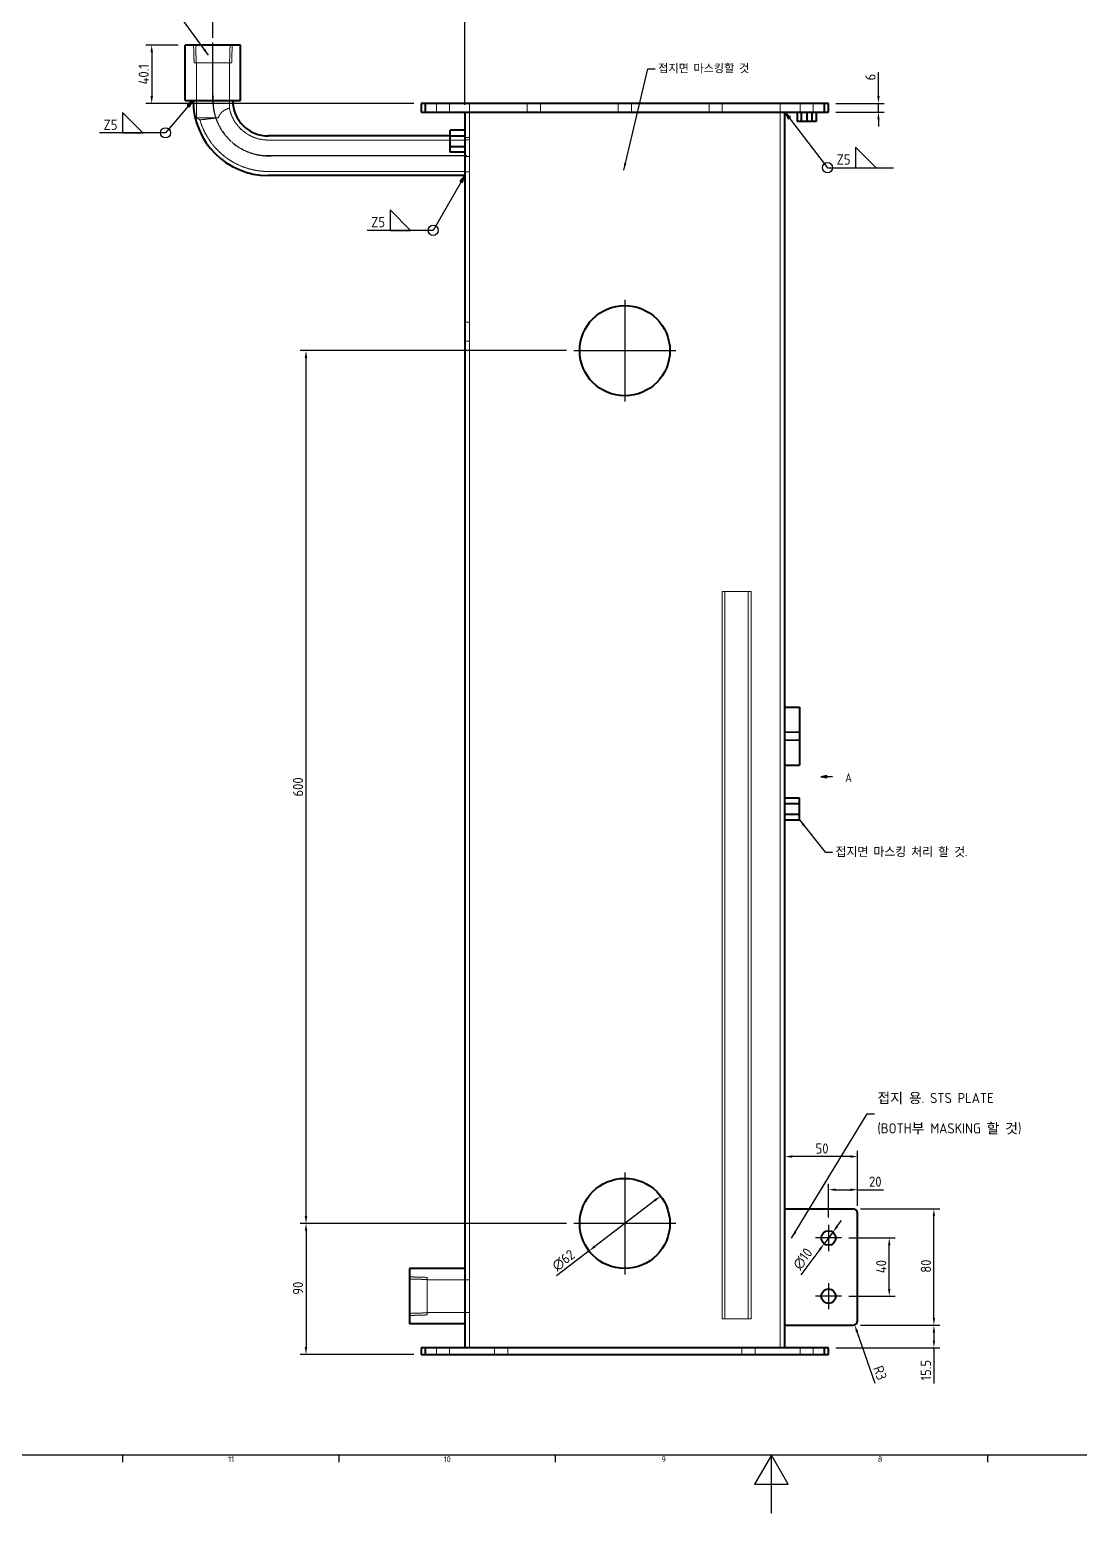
# Model space of a CAD drawing. Header units: millimetres. Extents: x 0 to 2378, y 0 to 1682.
# Drawn here: x 679 to 1401, y 0 to 1020 of the extents above; entities that cross this region are included whole.
import ezdxf

# ---------------------------------------------------------------- set-up
doc = ezdxf.new("R2010")
doc.units = ezdxf.units.MM
doc.header["$LTSCALE"] = 2
doc.linetypes.add('CHAIN', pattern=[0.7087, 0.4724, -0.0591, 0.1181, -0.0591])
doc.linetypes.add('DASHED', pattern=[0.2067, 0.1654, -0.0413])
doc.layers.get('0').update_dxf_attribs({"color": 3, "lineweight": 25, "true_color": 0x00ff00})
for name, color, linetype, lineweight, true_color in [('가려진 것(ISO)', 2, 'DASHED', 18, 0xffff00), ('가시적인 것(ISO)', 3, 'Continuous', 40, 0x00ff00), ('기호(ISO)', 5, 'Continuous', 25, 0x0000ff), ('중심 표식(ISO)', 1, 'Continuous', 25, 0xff0000), ('중심선(ISO)', 1, 'Continuous', 25, 0xff0000), ('치수(ISO)', 2, 'Continuous', 25, 0xffff00)]:
    doc.layers.add(name, color=color, linetype=linetype, lineweight=lineweight, true_color=true_color)
doc.layers.add('경계(ISO)', color=7, linetype='Continuous', lineweight=25)
doc.layers.add('단면선(ISO)', color=7, linetype='CHAIN', lineweight=25)
doc.styles.add('문자 텍스트_PSTEK_POSCO', font='isocp.shx')
doc.styles.add('부품번호텍스트_PSTEK_POSCO', font='isocp.shx')
doc.styles.add('치수 텍스트_PSTEK_POSCO', font='isocp.shx')
doc.dimstyles.new('치수_PSTEK_POSCO', dxfattribs={"dimscale": 2, "dimtxt": 3.5, "dimasz": 2.5, "dimexe": 2, "dimexo": 2.5, "dimgap": 1, "dimtad": 1, "dimrnd": 1e-08, "dimdsep": 46, "dimtxsty": '치수 텍스트_PSTEK_POSCO', "dimcen": 0.09, "dimdle": 10, "dimclrd": 7, "dimclre": 7, "dimclrt": 2, "dimadec": 1, "dimazin": 2, "dimtfac": 1, "dimtmove": 0, "dimatfit": 3, "dimfxl": 1, "dimtolj": 1, "dimlwd": -1, "dimlwe": -1, "dimarcsym": 0})
doc.dimstyles.new('치수_PSTEK_POSCO$7', dxfattribs={"dimscale": 2, "dimtxt": 3.5, "dimasz": 2.5, "dimexe": 2, "dimexo": 2.5, "dimgap": 1, "dimtad": 1, "dimrnd": 1e-08, "dimdsep": 46, "dimtxsty": '치수 텍스트_PSTEK_POSCO', "dimcen": 0.09, "dimdle": 10, "dimclrd": 7, "dimclre": 7, "dimclrt": 2, "dimadec": 1, "dimazin": 2, "dimtfac": 1, "dimtmove": 0, "dimatfit": 3, "dimfxl": 1, "dimtolj": 1, "dimlwd": -1, "dimlwe": -1, "dimarcsym": 0})

# ---------------------------------------------------------------- blocks, each defined once
blk = doc.blocks.new('경계 Default Border')
at = {"layer": '경계(ISO)'}
for p, q in [((371.56, 20), (371.56, 17.6)), ((445.88, 20), (445.88, 17.6)), ((520.19, 20), (520.19, 17.6)), ((668.81, 20), (668.81, 17.6))]:
    blk.add_line(p, q, dxfattribs=at)
at = {"layer": '경계(ISO)', "flags": 128}
for points in [[(20, 20), (20, 821), (1169, 821), (1169, 20), (20, 20)], [(594.5, 0), (594.5, 20), (588.73, 10), (600.27, 10), (594.5, 20)]]:
    blk.add_lwpolyline(points, dxfattribs=at)
at = {"layer": '경계(ISO)', "color": 2, "true_color": 0xffff00, "char_height": 2, "attachment_point": 7, "style": '문자 텍스트_PSTEK_POSCO'}
for s, insert in [('11', (407.82, 17.6)), ('10', (481.91, 17.58)), ('9', (556.77, 17.58)), ('8', (631.09, 17.58))]:
    blk.add_mtext(s, dxfattribs=dict(at, insert=insert))
blk = doc.blocks.new('2dTransSection0')
at = {"layer": '단면선(ISO)', "linetype": 'Continuous'}
for p, q in [((613.52, 253.57), (611.52, 253.17)), ((613.52, 253.17), (611.52, 253.17)), ((611.52, 253.17), (613.52, 252.77)), ((613.52, 252.77), (613.52, 253.57)), ((615.52, 253.17), (613.52, 253.17))]:
    blk.add_line(p, q, dxfattribs=at)
at = {"layer": '단면선(ISO)', "linetype": 'Continuous', "flags": 128}
blk.add_lwpolyline([(613.52, 253.57), (611.52, 253.17), (613.52, 252.77), (613.52, 253.57)], dxfattribs=at)
at = {"layer": '단면선(ISO)'}
blk.add_solid([(613.52, 253.57), (611.52, 253.17), (613.52, 252.77), (613.52, 253.57)], dxfattribs=at)
at = {"layer": '단면선(ISO)', "insert": (619.8, 251.31), "char_height": 3, "attachment_point": 7, "style": '부품번호텍스트_PSTEK_POSCO'}
blk.add_mtext('A', dxfattribs=at)
blk = doc.blocks.new('*D38')
at = {"layer": 'Defpoints', "color": 0, "transparency": 16777216}
for p in [(978.3, 1051.8), (805.2, 1009.4), (978.3, 963.3)]:
    blk.add_point(p, dxfattribs=at)
at = {"layer": '치수(ISO)', "color": 7, "transparency": 16777216}
for p, q in [((805.2, 1014.4), (805.2, 1055.8)), ((810.2, 1051.8), (973.3, 1051.8)), ((978.3, 968.3), (978.3, 1055.8))]:
    blk.add_line(p, q, dxfattribs=at)
for points in [[(810.2, 1052.6), (810.2, 1050.9), (805.2, 1051.8)], [(973.3, 1052.6), (973.3, 1050.9), (978.3, 1051.8)]]:
    blk.add_solid(points, dxfattribs=at)
at = {"layer": '치수(ISO)', "color": 2, "transparency": 16777216, "insert": (878.3, 1057.3), "char_height": 7, "attachment_point": 4, "style": '치수 텍스트_PSTEK_POSCO'}
blk.add_mtext('\\A1;173.1', dxfattribs=at)
blk = doc.blocks.new('*D39')
at = {"layer": 'Defpoints', "color": 0, "transparency": 16777216}
for p in [(786.2, 1009.4), (763.1, 969.3), (948.3, 969.3)]:
    blk.add_point(p, dxfattribs=at)
at = {"layer": '치수(ISO)', "color": 7, "transparency": 16777216}
for p, q in [((781.2, 1009.4), (759.1, 1009.4)), ((763.1, 1004.4), (763.1, 974.3)), ((943.3, 969.3), (759.1, 969.3))]:
    blk.add_line(p, q, dxfattribs=at)
for points in [[(762.3, 1004.4), (764, 1004.4), (763.1, 1009.4)], [(762.3, 974.3), (764, 974.3), (763.1, 969.3)]]:
    blk.add_solid(points, dxfattribs=at)
at = {"layer": '치수(ISO)', "color": 2, "transparency": 16777216, "insert": (757.6, 982.3), "char_height": 7, "attachment_point": 4, "rotation": 90, "style": '치수 텍스트_PSTEK_POSCO'}
blk.add_mtext('\\A1;40.1', dxfattribs=at)
blk = doc.blocks.new('*D51')
at = {"layer": 'Defpoints', "color": 0, "transparency": 16777216}
for p in [(1112.9, 218.1), (1063.7, 180.4)]:
    blk.add_point(p, dxfattribs=at)
at = {"layer": '치수(ISO)', "color": 7, "transparency": 16777216}
for p, q in [((1108.9, 215.1), (1067.6, 183.5)), ((1063.7, 180.4), (1041.4, 163.3))]:
    blk.add_line(p, q, dxfattribs=at)
for points in [[(1108.4, 215.8), (1109.4, 214.4), (1112.9, 218.1)], [(1067.1, 184.1), (1068.1, 182.8), (1063.7, 180.4)]]:
    blk.add_solid(points, dxfattribs=at)
at = {"layer": '치수(ISO)', "color": 2, "transparency": 16777216, "insert": (1039.6, 168.9), "char_height": 7, "attachment_point": 4, "rotation": 37.459, "style": '치수 텍스트_PSTEK_POSCO'}
blk.add_mtext('\\A1;∅62', dxfattribs=at)
blk = doc.blocks.new('*D52')
at = {"layer": 'Defpoints', "color": 0, "transparency": 16777216}
for p in [(1245.3, 209.3), (1300.7, 209.3), (1245.3, 129.3)]:
    blk.add_point(p, dxfattribs=at)
at = {"layer": '치수(ISO)', "color": 7, "transparency": 16777216}
for p, q in [((1250.3, 209.3), (1304.7, 209.3)), ((1300.7, 134.3), (1300.7, 204.3)), ((1250.3, 129.3), (1304.7, 129.3))]:
    blk.add_line(p, q, dxfattribs=at)
for points in [[(1299.9, 204.3), (1301.5, 204.3), (1300.7, 209.3)], [(1299.9, 134.3), (1301.5, 134.3), (1300.7, 129.3)]]:
    blk.add_solid(points, dxfattribs=at)
at = {"layer": '치수(ISO)', "color": 2, "transparency": 16777216, "insert": (1295.2, 165.4), "char_height": 7, "attachment_point": 4, "rotation": 90, "style": '치수 텍스트_PSTEK_POSCO'}
blk.add_mtext('\\A1;80', dxfattribs=at)
blk = doc.blocks.new('*D53')
at = {"layer": 'Defpoints', "color": 0, "transparency": 16777216}
for p in [(1237.3, 189.3), (1270, 189.3), (1237.3, 149.3)]:
    blk.add_point(p, dxfattribs=at)
at = {"layer": '치수(ISO)', "color": 7, "transparency": 16777216}
for p, q in [((1242.3, 189.3), (1274, 189.3)), ((1270, 154.3), (1270, 184.3)), ((1242.3, 149.3), (1274, 149.3))]:
    blk.add_line(p, q, dxfattribs=at)
for points in [[(1269.2, 184.3), (1270.8, 184.3), (1270, 189.3)], [(1269.2, 154.3), (1270.8, 154.3), (1270, 149.3)]]:
    blk.add_solid(points, dxfattribs=at)
at = {"layer": '치수(ISO)', "color": 2, "transparency": 16777216, "insert": (1264.5, 165.1), "char_height": 7, "attachment_point": 4, "rotation": 90, "style": '치수 텍스트_PSTEK_POSCO'}
blk.add_mtext('\\A1;40', dxfattribs=at)
blk = doc.blocks.new('*D54')
at = {"layer": 'Defpoints', "color": 0, "transparency": 16777216}
for p in [(1248.3, 222.5), (1248.3, 206.3), (1228.3, 198.3)]:
    blk.add_point(p, dxfattribs=at)
at = {"layer": '치수(ISO)', "color": 7, "transparency": 16777216}
for p, q in [((1228.3, 203.3), (1228.3, 226.5)), ((1248.3, 211.3), (1248.3, 226.5)), ((1233.3, 222.5), (1243.3, 222.5)), ((1248.3, 222.5), (1266, 222.5))]:
    blk.add_line(p, q, dxfattribs=at)
for points in [[(1233.3, 223.3), (1233.3, 221.6), (1228.3, 222.5)], [(1243.3, 223.3), (1243.3, 221.6), (1248.3, 222.5)]]:
    blk.add_solid(points, dxfattribs=at)
at = {"layer": '치수(ISO)', "color": 2, "transparency": 16777216, "insert": (1256.1, 228), "char_height": 7, "attachment_point": 4, "style": '치수 텍스트_PSTEK_POSCO'}
blk.add_mtext('\\A1;20', dxfattribs=at)
blk = doc.blocks.new('*D55')
at = {"layer": 'Defpoints', "color": 0, "transparency": 16777216}
for p in [(1198.3, 262.8), (1198.3, 245.3), (1248.3, 206.3)]:
    blk.add_point(p, dxfattribs=at)
at = {"layer": '치수(ISO)', "color": 7, "transparency": 16777216}
for p, q in [((1243.3, 245.3), (1203.3, 245.3)), ((1248.3, 211.3), (1248.3, 249.3))]:
    blk.add_line(p, q, dxfattribs=at)
for points in [[(1203.3, 246.1), (1203.3, 244.4), (1198.3, 245.3)], [(1243.3, 246.1), (1243.3, 244.4), (1248.3, 245.3)]]:
    blk.add_solid(points, dxfattribs=at)
at = {"layer": '치수(ISO)', "color": 2, "transparency": 16777216, "insert": (1219.4, 250.8), "char_height": 7, "attachment_point": 4, "style": '치수 텍스트_PSTEK_POSCO'}
blk.add_mtext('\\A1;50', dxfattribs=at)
blk = doc.blocks.new('*D56')
at = {"layer": 'Defpoints', "color": 0, "transparency": 16777216}
for p in [(1225.3, 185.3), (1231.3, 193.3)]:
    blk.add_point(p, dxfattribs=at)
at = {"layer": '치수(ISO)', "color": 7, "transparency": 16777216}
for p, q in [((1234.3, 197.3), (1237.3, 201.3)), ((1231.3, 193.3), (1225.3, 185.3)), ((1222.3, 181.3), (1209.3, 164))]:
    blk.add_line(p, q, dxfattribs=at)
for points in [[(1233.6, 197.8), (1234.9, 196.8), (1231.3, 193.3)], [(1221.6, 181.8), (1222.9, 180.8), (1225.3, 185.3)]]:
    blk.add_solid(points, dxfattribs=at)
at = {"layer": '치수(ISO)', "color": 2, "transparency": 16777216, "insert": (1206.1, 168.9), "char_height": 7, "attachment_point": 4, "rotation": 53.2089, "style": '치수 텍스트_PSTEK_POSCO'}
blk.add_mtext('\\A1;∅10', dxfattribs=at)
blk = doc.blocks.new('*D57')
at = {"layer": 'Defpoints', "color": 0, "transparency": 16777216}
for p in [(1245.3, 132.3), (1246.3, 129.5)]:
    blk.add_point(p, dxfattribs=at)
at = {"layer": '치수(ISO)', "color": 7, "transparency": 16777216}
blk.add_line((1260.4, 89.2), (1247.9, 124.7), dxfattribs=at)
blk.add_solid([(1248.7, 125), (1247.1, 124.5), (1246.3, 129.5)], dxfattribs=at)
at = {"layer": '치수(ISO)', "color": 2, "transparency": 16777216, "insert": (1262.1, 101.1), "char_height": 7, "attachment_point": 4, "rotation": 289.3926, "style": '치수 텍스트_PSTEK_POSCO'}
blk.add_mtext('\\A1;R3', dxfattribs=at)
blk = doc.blocks.new('*D58')
at = {"layer": 'Defpoints', "color": 0, "transparency": 16777216}
for p in [(1245.3, 129.3), (1300.7, 129.3), (1228.3, 113.8)]:
    blk.add_point(p, dxfattribs=at)
at = {"layer": '치수(ISO)', "color": 7, "transparency": 16777216}
for p, q in [((1250.3, 129.3), (1304.7, 129.3)), ((1300.7, 124.3), (1300.7, 118.8)), ((1233.3, 113.8), (1304.7, 113.8)), ((1300.7, 113.8), (1300.7, 89.3))]:
    blk.add_line(p, q, dxfattribs=at)
for points in [[(1299.9, 124.3), (1301.5, 124.3), (1300.7, 129.3)], [(1299.9, 118.8), (1301.5, 118.8), (1300.7, 113.8)]]:
    blk.add_solid(points, dxfattribs=at)
at = {"layer": '치수(ISO)', "color": 2, "transparency": 16777216, "insert": (1295.2, 91.3), "char_height": 7, "attachment_point": 4, "rotation": 90, "style": '치수 텍스트_PSTEK_POSCO'}
blk.add_mtext('\\A1;15.5', dxfattribs=at)
blk = doc.blocks.new('용접 기호 식별자2')
at = {"layer": '기호(ISO)', "color": 7}
for p, q in [((489.13, 459.84), (487.45, 457.93)), ((487.88, 457.68), (489.13, 459.84)), ((488.32, 457.43), (489.13, 459.84)), ((487.88, 457.68), (478.26, 441.01)), ((487.45, 457.93), (488.32, 457.43)), ((478.26, 441.01), (455.58, 441.01))]:
    blk.add_line(p, q, dxfattribs=at)
at = {"layer": '기호(ISO)'}
for p, q in [((470.51, 441.01), (463.51, 448.01)), ((463.51, 448.01), (463.51, 441.01)), ((463.51, 441.01), (470.51, 441.01))]:
    blk.add_line(p, q, dxfattribs=at)
at = {"layer": '기호(ISO)', "color": 7, "flags": 128}
blk.add_lwpolyline([(488.32, 457.43), (489.13, 459.84), (487.45, 457.93), (488.32, 457.43)], dxfattribs=at)
at = {"layer": '기호(ISO)'}
blk.add_circle((478.26, 441.01), 1.75, dxfattribs=at)
at = {"layer": '기호(ISO)', "color": 7}
blk.add_solid([(488.32, 457.43), (489.13, 459.84), (487.45, 457.93), (488.32, 457.43)], dxfattribs=at)
at = {"layer": '기호(ISO)', "color": 7, "insert": (456.97, 442.06), "char_height": 3.5, "attachment_point": 7, "style": '치수 텍스트_PSTEK_POSCO'}
blk.add_mtext('Z5', dxfattribs=at)
blk = doc.blocks.new('용접 기호 식별자3')
at = {"layer": '기호(ISO)', "color": 7}
for p, q in [((395.78, 485.69), (393.79, 484.11)), ((394.17, 483.78), (395.78, 485.69)), ((394.55, 483.46), (395.78, 485.69)), ((394.17, 483.78), (386.31, 474.5)), ((393.79, 484.11), (394.55, 483.46)), ((386.31, 474.5), (363.62, 474.5))]:
    blk.add_line(p, q, dxfattribs=at)
at = {"layer": '기호(ISO)'}
for p, q in [((378.56, 474.5), (371.56, 481.5)), ((371.56, 481.5), (371.56, 474.5)), ((371.56, 474.5), (378.56, 474.5))]:
    blk.add_line(p, q, dxfattribs=at)
at = {"layer": '기호(ISO)', "color": 7, "flags": 128}
blk.add_lwpolyline([(394.55, 483.46), (395.78, 485.69), (393.79, 484.11), (394.55, 483.46)], dxfattribs=at)
at = {"layer": '기호(ISO)'}
blk.add_circle((386.31, 474.5), 1.75, dxfattribs=at)
at = {"layer": '기호(ISO)', "color": 7}
blk.add_solid([(394.55, 483.46), (395.78, 485.69), (393.79, 484.11), (394.55, 483.46)], dxfattribs=at)
at = {"layer": '기호(ISO)', "color": 7, "insert": (365.02, 475.55), "char_height": 3.5, "attachment_point": 7, "style": '치수 텍스트_PSTEK_POSCO'}
blk.add_mtext('Z5', dxfattribs=at)
blk = doc.blocks.new('용접 기호 식별자4')
at = {"layer": '기호(ISO)', "color": 7}
for p, q in [((600.66, 479.66), (599.13, 481.64)), ((601.05, 479.96), (599.13, 481.64)), ((599.13, 481.64), (600.26, 479.35)), ((600.26, 479.35), (601.05, 479.96)), ((600.66, 479.66), (613.77, 462.55)), ((613.77, 462.55), (636.46, 462.55))]:
    blk.add_line(p, q, dxfattribs=at)
at = {"layer": '기호(ISO)'}
for p, q in [((630.46, 462.55), (623.46, 469.55)), ((623.46, 469.55), (623.46, 462.55)), ((623.46, 462.55), (630.46, 462.55))]:
    blk.add_line(p, q, dxfattribs=at)
at = {"layer": '기호(ISO)', "color": 7, "flags": 128}
blk.add_lwpolyline([(601.05, 479.96), (599.13, 481.64), (600.26, 479.35), (601.05, 479.96)], dxfattribs=at)
at = {"layer": '기호(ISO)'}
blk.add_circle((613.77, 462.55), 1.75, dxfattribs=at)
at = {"layer": '기호(ISO)', "color": 7}
blk.add_solid([(601.05, 479.96), (599.13, 481.64), (600.26, 479.35), (601.05, 479.96)], dxfattribs=at)
at = {"layer": '기호(ISO)', "color": 7, "insert": (616.92, 463.6), "char_height": 3.5, "attachment_point": 7, "style": '치수 텍스트_PSTEK_POSCO'}
blk.add_mtext('Z5', dxfattribs=at)
blk = doc.blocks.new('*D79')
at = {"layer": 'Defpoints', "color": 0, "transparency": 16777216}
for p in [(1228.3, 969.3), (1262.6, 969.3), (1228.3, 963.3)]:
    blk.add_point(p, dxfattribs=at)
at = {"layer": '치수(ISO)', "color": 7, "transparency": 16777216}
for p, q in [((1262.6, 974.3), (1262.6, 990.7)), ((1233.3, 969.3), (1266.6, 969.3)), ((1262.6, 963.3), (1262.6, 969.3)), ((1233.3, 963.3), (1266.6, 963.3)), ((1262.6, 958.3), (1262.6, 953.3))]:
    blk.add_line(p, q, dxfattribs=at)
for points in [[(1261.8, 974.3), (1263.4, 974.3), (1262.6, 969.3)], [(1261.8, 958.3), (1263.4, 958.3), (1262.6, 963.3)]]:
    blk.add_solid(points, dxfattribs=at)
at = {"layer": '치수(ISO)', "color": 2, "transparency": 16777216, "insert": (1257.1, 985.1), "char_height": 7, "attachment_point": 4, "rotation": 90, "style": '치수 텍스트_PSTEK_POSCO'}
blk.add_mtext('\\A1;6', dxfattribs=at)
blk = doc.blocks.new('*D88')
at = {"layer": 'Defpoints', "color": 0, "transparency": 16777216}
for p in [(869.2, 799.3), (1053.3, 799.3), (1053.3, 199.3)]:
    blk.add_point(p, dxfattribs=at)
at = {"layer": '치수(ISO)', "color": 7, "transparency": 16777216}
for p, q in [((1048.3, 799.3), (865.2, 799.3)), ((869.2, 204.3), (869.2, 794.3)), ((1048.3, 199.3), (865.2, 199.3))]:
    blk.add_line(p, q, dxfattribs=at)
for points in [[(868.3, 794.3), (870, 794.3), (869.2, 799.3)], [(868.3, 204.3), (870, 204.3), (869.2, 199.3)]]:
    blk.add_solid(points, dxfattribs=at)
at = {"layer": '치수(ISO)', "color": 2, "transparency": 16777216, "insert": (863.7, 492.8), "char_height": 7, "attachment_point": 4, "rotation": 90, "style": '치수 텍스트_PSTEK_POSCO'}
blk.add_mtext('\\A1;600', dxfattribs=at)
blk = doc.blocks.new('*D89')
at = {"layer": 'Defpoints', "color": 0, "transparency": 16777216}
for p in [(1053.3, 199.3), (869.2, 109.3), (948.3, 109.3)]:
    blk.add_point(p, dxfattribs=at)
at = {"layer": '치수(ISO)', "color": 7, "transparency": 16777216}
for p, q in [((1048.3, 199.3), (865.2, 199.3)), ((869.2, 194.3), (869.2, 114.3)), ((943.3, 109.3), (865.2, 109.3))]:
    blk.add_line(p, q, dxfattribs=at)
for points in [[(868.3, 194.3), (870, 194.3), (869.2, 199.3)], [(868.3, 114.3), (870, 114.3), (869.2, 109.3)]]:
    blk.add_solid(points, dxfattribs=at)
at = {"layer": '치수(ISO)', "color": 2, "transparency": 16777216, "insert": (863.7, 150.3), "char_height": 7, "attachment_point": 4, "rotation": 90, "style": '치수 텍스트_PSTEK_POSCO'}
blk.add_mtext('\\A1;90', dxfattribs=at)

msp = doc.modelspace()

# ---------------------------------------------------------------- linework, layer by layer
at = {"layer": '가려진 것(ISO)'}
for p, q in [((791.8825, 1009.3854), (792.265, 997.1454)), ((793.7171, 997.1454), (793.3346, 1009.3854)), ((816.6181, 997.1454), (817.0006, 1009.3854)), ((818.0702, 997.1454), (818.4527, 1009.3854)), ((818.0702, 997.1454), (792.265, 997.1454)), ((793.8521, 959.3854), (793.8521, 997.1454)), ((816.4831, 966.1052), (816.4831, 997.1454)), ((958.7676, 963.2854), (958.7676, 969.2854)), ((967.7676, 963.2854), (967.7676, 969.2854)), ((981.4676, 113.7854), (981.4676, 969.2854)), ((1021.2676, 963.2854), (1021.2676, 969.2854)), ((1030.2676, 963.2854), (1030.2676, 969.2854)), ((1083.7676, 963.2854), (1083.7676, 969.2854)), ((1092.7676, 963.2854), (1092.7676, 969.2854)), ((1146.2676, 963.2854), (1146.2676, 969.2854)), ((1155.2676, 963.2854), (1155.2676, 969.2854)), ((1195.0676, 969.2854), (1195.0676, 113.7854)), ((1208.7676, 963.2854), (1208.7676, 969.2854)), ((1217.7676, 963.2854), (1217.7676, 969.2854)), ((808.9824, 959.3854), (793.8521, 959.3854)), ((796.2513, 957.9438), (793.8521, 959.3854)), ((1209.2676, 963.2854), (1209.2676, 956.7854)), ((1209.9441, 963.2854), (1209.9441, 956.7854)), ((1216.5911, 963.2854), (1216.5911, 956.7854)), ((1217.2676, 956.7854), (1217.2676, 963.2854)), ((978.2676, 944.0854), (843.2676, 944.0854)), ((978.2676, 947.2854), (968.2676, 947.2854)), ((978.2676, 946.8854), (968.2676, 946.8854)), ((978.2676, 946.6089), (968.2676, 946.6089)), ((978.2676, 939.9619), (968.2676, 939.9619)), ((968.2676, 939.2854), (978.2676, 939.2854)), ((981.4676, 945.7854), (978.2676, 945.7854)), ((981.4676, 944.2854), (978.2676, 944.2854)), ((981.4676, 932.7854), (978.2676, 932.7854)), ((978.2676, 922.4854), (843.2676, 922.4854)), ((981.4676, 922.2854), (978.2676, 922.2854)), ((981.4676, 818.7854), (978.2676, 818.7854)), ((981.4676, 805.7854), (978.2676, 805.7854)), ((1155.0676, 633.7854), (1155.0676, 133.7854)), ((1157.0676, 633.7854), (1155.0676, 633.7854)), ((1157.0676, 633.7854), (1159.0676, 633.7854)), ((1157.0676, 133.7854), (1157.0676, 633.7854)), ((1159.0676, 633.7854), (1171.0676, 633.7854)), ((1171.0676, 633.7854), (1173.0676, 633.7854)), ((1173.0676, 633.7854), (1173.0676, 133.7854)), ((1175.0676, 633.7854), (1173.0676, 633.7854)), ((1175.0676, 133.7854), (1175.0676, 633.7854)), ((1208.2676, 537.2854), (1198.2676, 537.2854)), ((1198.2676, 536.7439), (1208.2676, 536.7439)), ((1198.2676, 531.8269), (1208.2676, 531.8269)), ((1198.2676, 531.2854), (1208.2676, 531.2854)), ((1208.2676, 488.2854), (1198.2676, 488.2854)), ((1198.2676, 487.6089), (1208.2676, 487.6089)), ((1198.2676, 480.9619), (1208.2676, 480.9619)), ((1198.2676, 480.2854), (1208.2676, 480.2854)), ((952.5076, 162.188), (940.2676, 162.5705)), ((952.5076, 160.7359), (940.2676, 161.1184)), ((952.5076, 162.188), (952.5076, 136.3827)), ((981.4676, 160.6009), (952.5076, 160.6009)), ((952.5076, 137.8349), (940.2676, 137.4524)), ((940.2676, 136.0002), (952.5076, 136.3827)), ((981.4676, 137.9699), (952.5076, 137.9699)), ((1155.0676, 133.7854), (1157.0676, 133.7854)), ((1157.0676, 133.7854), (1159.0676, 133.7854)), ((1159.0676, 133.7854), (1171.0676, 133.7854)), ((1171.0676, 133.7854), (1173.0676, 133.7854)), ((1173.0676, 133.7854), (1175.0676, 133.7854)), ((958.7676, 109.2854), (958.7676, 113.7854)), ((967.7676, 109.2854), (967.7676, 113.7854)), ((998.7676, 109.2854), (998.7676, 113.7854)), ((1007.7676, 109.2854), (1007.7676, 113.7854)), ((1168.7676, 109.2854), (1168.7676, 113.7854)), ((1177.7676, 109.2854), (1177.7676, 113.7854)), ((1208.7676, 109.2854), (1208.7676, 113.7854)), ((1217.7676, 109.2854), (1217.7676, 113.7854))]:
    msp.add_line(p, q, dxfattribs=at)
for radius, start in [(27.3, 191.1520937), (48.9, 195.954793)]:
    msp.add_arc((843.2676, 971.3854), radius, start, 270, dxfattribs=at)
for points, knots in [([(796.2513, 957.9438), (796.3013, 957.95), (796.3763, 957.9593), (796.8626, 958.0189), (797.2151, 958.0618), (798.3804, 958.2011), (799.3273, 958.3122), (801.604, 958.5718), (802.916, 958.7182), (805.744, 959.0302), (807.2364, 959.1932), (808.7958, 959.3648), (808.8892, 959.3751), (808.9824, 959.3854)], [0, 0, 0, 0, 0.283940848, 0.283940848, 0.55997662, 0.55997662, 0.988754719, 0.988754719, 1.424894468, 1.424894468, 1.870975131, 1.870975131, 1.899473709, 1.899473709, 1.899473709, 1.899473709]), ([(808.9824, 959.3854), (809.1966, 960.1666), (809.5003, 960.9018), (810.3287, 962.2661), (810.8304, 962.8483), (812.1279, 964.0246), (812.9434, 964.5332), (814.4139, 965.3043), (815.0631, 965.574), (816.089, 965.9734), (816.4025, 966.0774), (816.4786, 966.1036), (816.4831, 966.1052), (816.4831, 966.1053)], [-3.238846687, -3.238846687, -3.238846687, -3.238846687, -2.976344386, -2.976344386, -2.708612742, -2.708612742, -2.345052948, -2.345052948, -2.004057463, -2.004057463, -1.634884579, -1.634884579, -1.584610848, -1.584610848, -1.584610848, -1.584610848])]:
    msp.add_open_spline(points, degree=3, knots=knots, dxfattribs=at)
at = {"layer": '가시적인 것(ISO)'}
for p, q in [((824.1676, 1009.3854), (786.1676, 1009.3854)), ((786.1676, 971.3854), (786.1676, 1009.3854)), ((824.1676, 971.3854), (824.1676, 1009.3854)), ((786.1676, 971.3854), (824.1676, 971.3854)), ((948.2676, 969.2854), (948.2676, 963.2854)), ((951.2676, 969.2854), (948.2676, 969.2854)), ((951.2676, 963.2854), (951.2676, 969.2854)), ((1225.2676, 969.2854), (951.2676, 969.2854)), ((1228.2676, 969.2854), (1225.2676, 969.2854)), ((1225.2676, 969.2854), (1225.2676, 963.2854)), ((1228.2676, 963.2854), (1228.2676, 969.2854)), ((948.2676, 963.2854), (951.2676, 963.2854)), ((951.2676, 963.2854), (1225.2676, 963.2854)), ((978.2676, 963.2854), (978.2676, 113.7854)), ((1198.2676, 113.7854), (1198.2676, 963.2854)), ((1206.7676, 963.2854), (1206.7676, 956.7854)), ((1213.2676, 963.2854), (1213.2676, 956.7854)), ((1219.7676, 963.2854), (1219.7676, 956.7854)), ((1225.2676, 963.2854), (1228.2676, 963.2854)), ((968.2676, 935.7854), (968.2676, 950.7854)), ((978.2676, 950.7854), (968.2676, 950.7854)), ((1213.2676, 956.7854), (1206.7676, 956.7854)), ((1219.7676, 956.7854), (1213.2676, 956.7854)), ((968.2676, 946.8854), (843.2676, 946.8854)), ((978.2676, 935.7854), (968.2676, 935.7854)), ((978.2676, 919.6854), (843.2676, 919.6854)), ((1198.2676, 554.2854), (1208.2676, 554.2854)), ((1208.2676, 554.2854), (1208.2676, 514.2854)), ((1198.2676, 514.2854), (1208.2676, 514.2854)), ((1198.2676, 491.7854), (1208.2676, 491.7854)), ((1208.2676, 476.7854), (1208.2676, 491.7854)), ((1198.2676, 476.7854), (1208.2676, 476.7854)), ((1198.2676, 209.2854), (1245.2676, 209.2854)), ((1248.2676, 132.2854), (1248.2676, 206.2854)), ((940.2676, 168.2854), (940.2676, 130.2854)), ((978.2676, 168.2854), (940.2676, 168.2854)), ((978.2676, 130.2854), (940.2676, 130.2854)), ((1198.2676, 129.2854), (1245.2676, 129.2854)), ((951.2676, 113.7854), (948.2676, 113.7854)), ((948.2676, 113.7854), (948.2676, 109.2854)), ((951.2676, 109.2854), (951.2676, 113.7854)), ((1225.2676, 113.7854), (951.2676, 113.7854)), ((1228.2676, 113.7854), (1225.2676, 113.7854)), ((1225.2676, 113.7854), (1225.2676, 109.2854)), ((1228.2676, 109.2854), (1228.2676, 113.7854)), ((948.2676, 109.2854), (951.2676, 109.2854)), ((951.2676, 109.2854), (1225.2676, 109.2854)), ((1225.2676, 109.2854), (1228.2676, 109.2854))]:
    msp.add_line(p, q, dxfattribs=at)
for centre, radius in [((1088.2676, 799.2854), 31), ((1088.2676, 199.2854), 31), ((1228.2676, 189.2854), 5), ((1228.2676, 149.2854), 5)]:
    msp.add_circle(centre, radius, dxfattribs=at)
for centre, radius, start, end in [((843.2676, 971.3854), 51.7, 180, 270), ((843.2676, 971.3854), 24.5, 180, 270), ((1245.2676, 206.2854), 3, 0, 90), ((1245.2676, 132.2854), 3, 270, 0)]:
    msp.add_arc(centre, radius, start, end, dxfattribs=at)
at = {"layer": '중심 표식(ISO)', "linetype": 'CHAIN'}
for p, q in [((1088.2676, 834.2854), (1088.2676, 764.2854)), ((1123.2676, 799.2854), (1053.2676, 799.2854)), ((1088.2676, 234.2854), (1088.2676, 164.2854)), ((1123.2676, 199.2854), (1053.2676, 199.2854)), ((1228.2676, 198.2854), (1228.2676, 180.2854)), ((1237.2676, 189.2854), (1219.2676, 189.2854)), ((1228.2676, 158.2854), (1228.2676, 140.2854)), ((1237.2676, 149.2854), (1219.2676, 149.2854))]:
    msp.add_line(p, q, dxfattribs=at)
at = {"layer": '중심선(ISO)', "linetype": 'CHAIN'}
for p, q in [((805.1676, 969.8854), (805.1676, 1010.8854)), ((979.7676, 933.2854), (841.7676, 933.2854))]:
    msp.add_line(p, q, dxfattribs=at)
msp.add_arc((843.2676, 971.3854), 38.1, 175.4885213, 274.5114787, dxfattribs=at)

# ---------------------------------------------------------------- block references
at = {"xscale": 2, "yscale": 2, "zscale": 2}
msp.add_blockref('경계 Default Border', (0, 0), dxfattribs=at)
at = {"layer": '기호(ISO)', "xscale": 2, "yscale": 2, "zscale": 2}
for name in ['용접 기호 식별자3', '용접 기호 식별자4', '용접 기호 식별자2']:
    msp.add_blockref(name, (0, 0), dxfattribs=at)
at = {"layer": '단면선(ISO)', "xscale": 2, "yscale": 2, "zscale": 2}
msp.add_blockref('2dTransSection0', (0, 0), dxfattribs=at)

# ---------------------------------------------------------------- texts
at = {"layer": '기호(ISO)', "color": 2, "true_color": 0xffff00, "attachment_point": 4, "style": '치수 텍스트_PSTEK_POSCO'}
for s, insert, char_height, width in [('{\\fSystem|b0|i0;\\H5.6000;접지면\\fISOCP|b0|i0;\\H5.6000; \\fSystem|b0|i0;\\H5.6000;마스킹할\\fISOCP|b0|i0;\\H5.6000; \\fSystem|b0|i0;\\H5.6000;것}', (1111.2054, 993.1417), 5.6, 64.48017), ('{\\fISOCP|b0|i0;\\H6.0000;접지면 마스킹 처리 할 것.}', (1233.0681, 454.507), 6, 105.275335)]:
    msp.add_mtext(s, dxfattribs=dict(at, insert=insert, char_height=char_height, width=width))
at = {"layer": '기호(ISO)', "color": 2, "true_color": 0xffff00, "insert": (1261.8865, 274.7287), "char_height": 6.9999999, "width": 111.079134, "attachment_point": 4, "line_spacing_factor": 1.78626, "style": '치수 텍스트_PSTEK_POSCO'}
msp.add_mtext('{\\fSystem|b0|i0;\\H7.0000;접지\\fISOCP|b0|i0;\\H7.0000; \\fSystem|b0|i0;\\H7.0000;용\\fISOCP|b0|i0;\\H7.0000;. STS PLATE\\P(BOTH부 MASKING \\fSystem|b0|i0;\\H7.0000;할\\fISOCP|b0|i0;\\H7.0000; \\fSystem|b0|i0;\\H7.0000;것\\fISOCP|b0|i0;\\H7.0000;)}', dxfattribs=at)

# ---------------------------------------------------------------- dimensions: what is measured, and where the dimension line sits
at = {"layer": '치수(ISO)', "color": 7}
for base, p1, p2, angle, override, picture, middle in [((978.2676, 1051.7683), (805.1676, 1009.3854), (978.2676, 963.2854), 180, {"dimdec": 2, "dimtp": 0, "dimtm": 0, "dimtdec": 2, "dimtofl": 0, "dimatfit": 1}, '*D38', (886.7176, 1051.7683)), ((763.132, 969.2854), (786.1676, 1009.3854), (948.2676, 969.2854), 90, {"dimdec": 2, "dimtp": 0, "dimtm": 0, "dimtdec": 2, "dimtofl": 0, "dimatfit": 1}, '*D39', (763.132, 989.3354)), ((1262.5944, 969.2854), (1228.2676, 963.2854), (1228.2676, 969.2854), 90, {"dimdec": 2, "dimtp": 0, "dimtm": 0, "dimtdec": 2, "dimtofl": 1, "dimatfit": 1}, '*D79', (1262.5944, 986.9185)), ((869.1757, 799.2854), (1053.2676, 199.2854), (1053.2676, 799.2854), 90, {"dimdec": 2, "dimtp": 0, "dimtm": 0, "dimtdec": 2, "dimtofl": 0, "dimatfit": 1}, '*D88', (869.1757, 499.2854)), ((1248.2676, 222.4577), (1228.2676, 198.2854), (1248.2676, 206.2854), 180, {"dimdec": 2, "dimtp": 0, "dimtm": 0, "dimtdec": 2, "dimtofl": 0, "dimatfit": 2}, '*D54', (1260.0522, 222.4577)), ((1300.7139, 209.2854), (1245.2676, 129.2854), (1245.2676, 209.2854), 270, {"dimdec": 2, "dimtp": 0, "dimtm": 0, "dimtdec": 2, "dimtofl": 0, "dimatfit": 1}, '*D52', (1300.7139, 169.2854)), ((869.1757, 109.2854), (1053.2676, 199.2854), (948.2676, 109.2854), 90, {"dimdec": 2, "dimtp": 0, "dimtm": 0, "dimtdec": 2, "dimtofl": 0, "dimatfit": 1}, '*D89', (869.1757, 154.2854)), ((1270.0087, 189.2854), (1237.2676, 149.2854), (1237.2676, 189.2854), 90, {"dimdec": 2, "dimtp": 0, "dimtm": 0, "dimtdec": 2, "dimtofl": 0, "dimatfit": 1}, '*D53', (1270.0087, 169.2854)), ((1300.7139, 129.2854), (1228.2676, 113.7854), (1245.2676, 129.2854), 270, {"dimdec": 2, "dimtp": 0, "dimtm": 0, "dimtdec": 2, "dimtofl": 0, "dimatfit": 2}, '*D58', (1300.7139, 98.1296))]:
    dim = msp.add_linear_dim(base=base, p1=p1, p2=p2, angle=angle, dimstyle='치수_PSTEK_POSCO', override=override, dxfattribs=at)
    dim.commit()
    dim.dimension.update_dxf_attribs({"geometry": picture, "text_midpoint": middle, "dimtype": 160})
dim = msp.add_linear_dim(base=(1198.2676, 245.2545), p1=(1248.2676, 206.2854), p2=(1198.2676, 262.7954), dimstyle='치수_PSTEK_POSCO', override={"dimdec": 2, "dimse2": 1, "dimtp": 0, "dimtm": 0, "dimtdec": 2, "dimtofl": 0, "dimatfit": 1}, dxfattribs=at)
dim.commit()
dim.dimension.update_dxf_attribs({"geometry": '*D55', "text_midpoint": (1223.2676, 245.2545), "dimtype": 160})
for p1, p2, picture, middle in [((1112.8751, 218.1394), (1063.6601, 180.4314), '*D51', (1048.6745, 168.9495)), ((1231.2621, 193.2895), (1225.2731, 185.2813), '*D56', (1214.3116, 170.624))]:
    dim = msp.add_diameter_dim_2p(p1=p1, p2=p2, dimstyle='치수_PSTEK_POSCO', override={"dimdec": 2, "dimlfac": 1, "dimtp": 0, "dimtm": 0, "dimtdec": 2, "dimatfit": 2}, dxfattribs=at)
    dim.commit()
    dim.dimension.update_dxf_attribs({"geometry": picture, "text_midpoint": middle, "dimtype": 163})
dim = msp.add_radius_dim(center=(1245.2676, 132.2854), mpoint=(1246.2637, 129.4556), dimstyle='치수_PSTEK_POSCO', override={"dimdec": 2, "dimcen": 0, "dimtp": 0, "dimtm": 0, "dimtdec": 2, "dimtofl": 0}, dxfattribs=at)
dim.commit()
dim.dimension.update_dxf_attribs({"geometry": '*D57', "text_midpoint": (1258.3186, 95.2097), "dimtype": 164})

# ---------------------------------------------------------------- leaders
at = {"layer": '기호(ISO)', "color": 7, "annotation_type": 0, "has_hookline": 1}
for points, hookline_direction, text_width in [([(802.1024, 1002.3485), (771.3003, 1045.0346), (766.3003, 1045.0346)], 1, 76.3579), ([(1087.5264, 923.4306), (1104.2054, 993.1417), (1109.2054, 993.1417)], 0, 64.186), ([(1208.2676, 476.7854), (1226.0681, 454.507), (1231.0681, 454.507)], 0, 92.6619), ([(1202.8996, 189.2034), (1254.8865, 274.7287), (1259.8865, 274.7287)], 0, 108.1447)]:
    msp.add_leader(points, dimstyle='치수_PSTEK_POSCO$7', override={"dimtad": 0}, dxfattribs=dict(at, hookline_direction=hookline_direction, text_width=text_width))

doc.saveas('drawing.dxf')
